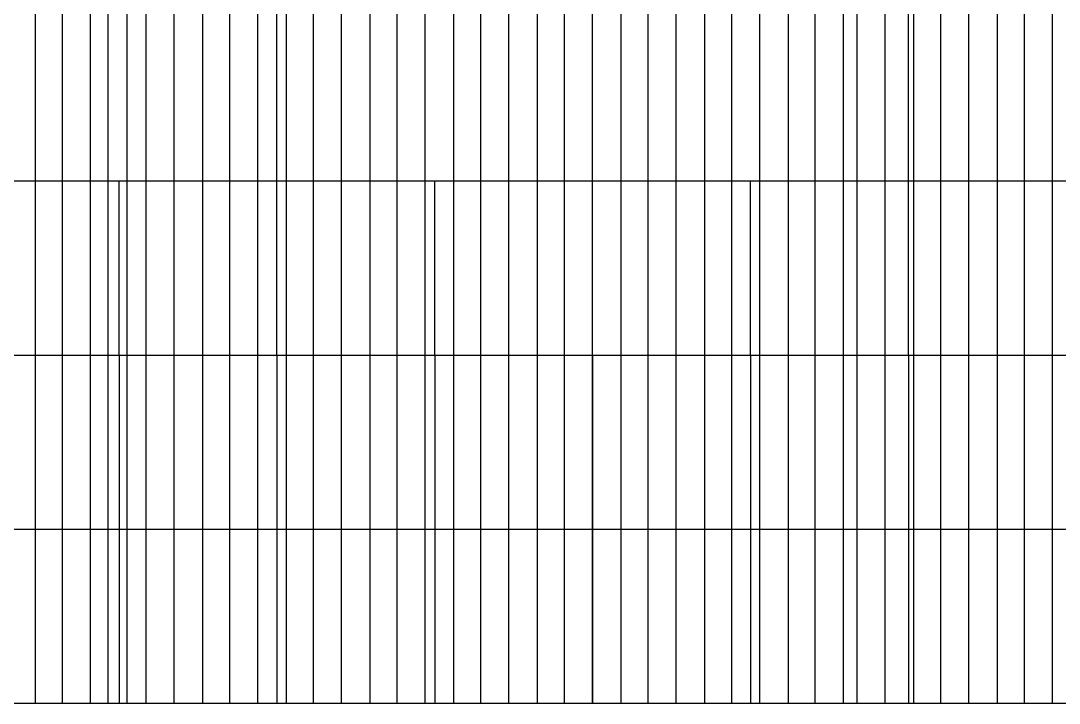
# Model space of a CAD drawing. Extents: x 0 to 304, y 106 to 158.
# Drawn here: x 189.11 to 227.59, y 106 to 131.28 of the extents above; entities that cross this region are included whole.
import ezdxf

# ---------------------------------------------------------------- set-up
doc = ezdxf.new("R2010")
doc.units = 0

msp = doc.modelspace()

# ---------------------------------------------------------------- linework, layer by layer
at = {"layer": 'main_merged'}
for p, q in [((193.65, 125.35, 4.8), (197.7, 125.35, 4.8)), ((193.65, 125.35, 9.6), (197.7, 125.35, 9.6)), ((193.65, 125.35, 14.4), (197.7, 125.35, 14.4)), ((205.35, 125.35, 4.8), (209.4, 125.35, 4.8)), ((205.35, 125.35, 9.6), (209.4, 125.35, 9.6)), ((205.35, 125.35, 14.4), (209.4, 125.35, 14.4)), ((217.05, 125.35, 4.8), (221.1, 125.35, 4.8)), ((217.05, 125.35, 9.6), (221.1, 125.35, 9.6)), ((217.05, 125.35, 14.4), (221.1, 125.35, 14.4)), ((193.65, 118.9, 4.8), (197.7, 118.9, 4.8)), ((193.65, 118.9, 9.6), (197.7, 118.9, 9.6)), ((193.65, 118.9, 14.4), (197.7, 118.9, 14.4)), ((205.35, 118.9, 4.8), (209.4, 118.9, 4.8)), ((205.35, 118.9, 9.6), (209.4, 118.9, 9.6)), ((205.35, 118.9, 14.4), (209.4, 118.9, 14.4)), ((217.05, 118.9, 4.8), (221.1, 118.9, 4.8)), ((217.05, 118.9, 9.6), (221.1, 118.9, 9.6)), ((217.05, 118.9, 14.4), (221.1, 118.9, 14.4)), ((193.65, 112.45, 4.8), (197.7, 112.45, 4.8)), ((193.65, 112.45, 9.6), (197.7, 112.45, 9.6)), ((193.65, 112.45, 14.4), (197.7, 112.45, 14.4)), ((205.35, 112.45, 4.8), (209.4, 112.45, 4.8)), ((205.35, 112.45, 9.6), (209.4, 112.45, 9.6)), ((205.35, 112.45, 14.4), (209.4, 112.45, 14.4)), ((217.05, 112.45, 4.8), (221.1, 112.45, 4.8)), ((217.05, 112.45, 9.6), (221.1, 112.45, 9.6)), ((217.05, 112.45, 14.4), (221.1, 112.45, 14.4)), ((193.65, 106, 4.8), (197.7, 106, 4.8)), ((193.65, 106, 9.6), (197.7, 106, 9.6)), ((193.65, 106, 14.4), (197.7, 106, 14.4)), ((205.35, 106, 4.8), (209.4, 106, 4.8)), ((205.35, 106, 9.6), (209.4, 106, 9.6)), ((205.35, 106, 14.4), (209.4, 106, 14.4)), ((217.05, 106, 4.8), (221.1, 106, 4.8)), ((217.05, 106, 9.6), (221.1, 106, 9.6)), ((217.05, 106, 14.4), (221.1, 106, 14.4))]:
    msp.add_line(p, q, dxfattribs=at)
at = {"layer": 'main_splited'}
for p, q in [((186.9, 125.35, 4.8), (192.75, 125.35, 4.8)), ((186.9, 125.35, 9.6), (192.75, 125.35, 9.6)), ((186.9, 125.35, 14.4), (192.75, 125.35, 14.4)), ((192.75, 125.35, 4.8), (193.65, 125.35, 4.8)), ((192.75, 125.35, 9.6), (193.65, 125.35, 9.6)), ((192.75, 125.35, 14.4), (193.65, 125.35, 14.4)), ((197.7, 125.35, 4.8), (198.6, 125.35, 4.8)), ((197.7, 125.35, 9.6), (198.6, 125.35, 9.6)), ((197.7, 125.35, 14.4), (198.6, 125.35, 14.4)), ((198.6, 125.35, 4.8), (204.45, 125.35, 4.8)), ((198.6, 125.35, 9.6), (204.45, 125.35, 9.6)), ((198.6, 125.35, 14.4), (204.45, 125.35, 14.4)), ((204.45, 125.35, 4.8), (205.35, 125.35, 4.8)), ((204.45, 125.35, 9.6), (205.35, 125.35, 9.6)), ((204.45, 125.35, 14.4), (205.35, 125.35, 14.4)), ((209.4, 125.35, 4.8), (210.3, 125.35, 4.8)), ((209.4, 125.35, 9.6), (210.3, 125.35, 9.6)), ((209.4, 125.35, 14.4), (210.3, 125.35, 14.4)), ((210.3, 125.35, 4.8), (216.15, 125.35, 4.8)), ((210.3, 125.35, 9.6), (216.15, 125.35, 9.6)), ((210.3, 125.35, 14.4), (216.15, 125.35, 14.4)), ((216.15, 125.35, 4.8), (217.05, 125.35, 4.8)), ((216.15, 125.35, 9.6), (217.05, 125.35, 9.6)), ((216.15, 125.35, 14.4), (217.05, 125.35, 14.4)), ((221.1, 125.35, 4.8), (222, 125.35, 4.8)), ((221.1, 125.35, 9.6), (222, 125.35, 9.6)), ((221.1, 125.35, 14.4), (222, 125.35, 14.4)), ((222, 125.35, 4.8), (227.85, 125.35, 4.8)), ((222, 125.35, 9.6), (227.85, 125.35, 9.6)), ((222, 125.35, 14.4), (227.85, 125.35, 14.4)), ((186.9, 118.9, 4.8), (192.75, 118.9, 4.8)), ((186.9, 118.9, 9.6), (192.75, 118.9, 9.6)), ((186.9, 118.9, 14.4), (192.75, 118.9, 14.4)), ((192.75, 118.9, 4.8), (193.65, 118.9, 4.8)), ((192.75, 118.9, 9.6), (193.65, 118.9, 9.6)), ((192.75, 118.9, 14.4), (193.65, 118.9, 14.4)), ((197.7, 118.9, 4.8), (198.6, 118.9, 4.8)), ((197.7, 118.9, 9.6), (198.6, 118.9, 9.6)), ((197.7, 118.9, 14.4), (198.6, 118.9, 14.4)), ((198.6, 118.9, 4.8), (204.45, 118.9, 4.8)), ((198.6, 118.9, 9.6), (204.45, 118.9, 9.6)), ((198.6, 118.9, 14.4), (204.45, 118.9, 14.4)), ((204.45, 118.9, 4.8), (205.35, 118.9, 4.8)), ((204.45, 118.9, 9.6), (205.35, 118.9, 9.6)), ((204.45, 118.9, 14.4), (205.35, 118.9, 14.4)), ((209.4, 118.9, 4.8), (210.3, 118.9, 4.8)), ((209.4, 118.9, 9.6), (210.3, 118.9, 9.6)), ((209.4, 118.9, 14.4), (210.3, 118.9, 14.4)), ((210.3, 118.9, 4.8), (216.15, 118.9, 4.8)), ((210.3, 118.9, 9.6), (216.15, 118.9, 9.6)), ((210.3, 118.9, 14.4), (216.15, 118.9, 14.4)), ((216.15, 118.9, 4.8), (217.05, 118.9, 4.8)), ((216.15, 118.9, 9.6), (217.05, 118.9, 9.6)), ((216.15, 118.9, 14.4), (217.05, 118.9, 14.4)), ((221.1, 118.9, 4.8), (222, 118.9, 4.8)), ((221.1, 118.9, 9.6), (222, 118.9, 9.6)), ((221.1, 118.9, 14.4), (222, 118.9, 14.4)), ((222, 118.9, 4.8), (227.85, 118.9, 4.8)), ((222, 118.9, 9.6), (227.85, 118.9, 9.6)), ((222, 118.9, 14.4), (227.85, 118.9, 14.4)), ((186.9, 112.45, 4.8), (192.75, 112.45, 4.8)), ((186.9, 112.45, 9.6), (192.75, 112.45, 9.6)), ((186.9, 112.45, 14.4), (192.75, 112.45, 14.4)), ((192.75, 112.45, 4.8), (193.65, 112.45, 4.8)), ((192.75, 112.45, 9.6), (193.65, 112.45, 9.6)), ((192.75, 112.45, 14.4), (193.65, 112.45, 14.4)), ((197.7, 112.45, 4.8), (198.6, 112.45, 4.8)), ((197.7, 112.45, 9.6), (198.6, 112.45, 9.6)), ((197.7, 112.45, 14.4), (198.6, 112.45, 14.4)), ((198.6, 112.45, 4.8), (204.45, 112.45, 4.8)), ((198.6, 112.45, 9.6), (204.45, 112.45, 9.6)), ((198.6, 112.45, 14.4), (204.45, 112.45, 14.4)), ((204.45, 112.45, 4.8), (205.35, 112.45, 4.8)), ((204.45, 112.45, 9.6), (205.35, 112.45, 9.6)), ((204.45, 112.45, 14.4), (205.35, 112.45, 14.4)), ((209.4, 112.45, 4.8), (210.3, 112.45, 4.8)), ((209.4, 112.45, 9.6), (210.3, 112.45, 9.6)), ((209.4, 112.45, 14.4), (210.3, 112.45, 14.4)), ((210.3, 112.45, 4.8), (216.15, 112.45, 4.8)), ((210.3, 112.45, 9.6), (216.15, 112.45, 9.6)), ((210.3, 112.45, 14.4), (216.15, 112.45, 14.4)), ((216.15, 112.45, 4.8), (217.05, 112.45, 4.8)), ((216.15, 112.45, 9.6), (217.05, 112.45, 9.6)), ((216.15, 112.45, 14.4), (217.05, 112.45, 14.4)), ((221.1, 112.45, 4.8), (222, 112.45, 4.8)), ((221.1, 112.45, 9.6), (222, 112.45, 9.6)), ((221.1, 112.45, 14.4), (222, 112.45, 14.4)), ((222, 112.45, 4.8), (227.85, 112.45, 4.8)), ((222, 112.45, 9.6), (227.85, 112.45, 9.6)), ((222, 112.45, 14.4), (227.85, 112.45, 14.4)), ((186.9, 106, 4.8), (192.75, 106, 4.8)), ((186.9, 106, 9.6), (192.75, 106, 9.6)), ((186.9, 106, 14.4), (192.75, 106, 14.4)), ((192.75, 106, 4.8), (193.65, 106, 4.8)), ((192.75, 106, 9.6), (193.65, 106, 9.6)), ((192.75, 106, 14.4), (193.65, 106, 14.4)), ((197.7, 106, 4.8), (198.6, 106, 4.8)), ((197.7, 106, 9.6), (198.6, 106, 9.6)), ((197.7, 106, 14.4), (198.6, 106, 14.4)), ((198.6, 106, 4.8), (204.45, 106, 4.8)), ((198.6, 106, 9.6), (204.45, 106, 9.6)), ((198.6, 106, 14.4), (204.45, 106, 14.4)), ((204.45, 106, 4.8), (205.35, 106, 4.8)), ((204.45, 106, 9.6), (205.35, 106, 9.6)), ((204.45, 106, 14.4), (205.35, 106, 14.4)), ((209.4, 106, 4.8), (210.3, 106, 4.8)), ((209.4, 106, 9.6), (210.3, 106, 9.6)), ((209.4, 106, 14.4), (210.3, 106, 14.4)), ((210.3, 106, 4.8), (216.15, 106, 4.8)), ((210.3, 106, 9.6), (216.15, 106, 9.6)), ((210.3, 106, 14.4), (216.15, 106, 14.4)), ((216.15, 106, 4.8), (217.05, 106, 4.8)), ((216.15, 106, 9.6), (217.05, 106, 9.6)), ((216.15, 106, 14.4), (217.05, 106, 14.4)), ((221.1, 106, 4.8), (222, 106, 4.8)), ((221.1, 106, 9.6), (222, 106, 9.6)), ((221.1, 106, 14.4), (222, 106, 14.4)), ((222, 106, 4.8), (227.85, 106, 4.8)), ((222, 106, 9.6), (227.85, 106, 9.6)), ((222, 106, 14.4), (227.85, 106, 14.4))]:
    msp.add_line(p, q, dxfattribs=at)
at = {"layer": 'RRO 200x300x6'}
for p, q in [((192.75, 125.35), (192.75, 125.35, 4.8)), ((192.75, 125.35, 4.8), (192.75, 125.35, 9.6)), ((192.75, 125.35, 9.6), (192.75, 125.35, 14.4)), ((198.6, 125.35), (198.6, 125.35, 4.8)), ((198.6, 125.35, 4.8), (198.6, 125.35, 9.6)), ((198.6, 125.35, 9.6), (198.6, 125.35, 14.4)), ((204.45, 125.35), (204.45, 125.35, 4.8)), ((204.45, 125.35, 4.8), (204.45, 125.35, 9.6)), ((204.45, 125.35, 9.6), (204.45, 125.35, 14.4)), ((210.3, 125.35), (210.3, 125.35, 4.8)), ((210.3, 125.35, 4.8), (210.3, 125.35, 9.6)), ((210.3, 125.35, 9.6), (210.3, 125.35, 14.4)), ((216.15, 125.35), (216.15, 125.35, 4.8)), ((216.15, 125.35, 4.8), (216.15, 125.35, 9.6)), ((216.15, 125.35, 9.6), (216.15, 125.35, 14.4)), ((222, 125.35), (222, 125.35, 4.8)), ((222, 125.35, 4.8), (222, 125.35, 9.6)), ((222, 125.35, 9.6), (222, 125.35, 14.4)), ((192.75, 118.9), (192.75, 118.9, 4.8)), ((192.75, 118.9, 4.8), (192.75, 118.9, 9.6)), ((192.75, 118.9, 9.6), (192.75, 118.9, 14.4)), ((198.6, 118.9), (198.6, 118.9, 4.8)), ((198.6, 118.9, 4.8), (198.6, 118.9, 9.6)), ((198.6, 118.9, 9.6), (198.6, 118.9, 14.4)), ((204.45, 118.9), (204.45, 118.9, 4.8)), ((204.45, 118.9, 4.8), (204.45, 118.9, 9.6)), ((204.45, 118.9, 9.6), (204.45, 118.9, 14.4)), ((210.3, 118.9), (210.3, 118.9, 4.8)), ((210.3, 118.9, 4.8), (210.3, 118.9, 9.6)), ((210.3, 118.9, 9.6), (210.3, 118.9, 14.4)), ((216.15, 118.9), (216.15, 118.9, 4.8)), ((216.15, 118.9, 4.8), (216.15, 118.9, 9.6)), ((216.15, 118.9, 9.6), (216.15, 118.9, 14.4)), ((222, 118.9), (222, 118.9, 4.8)), ((222, 118.9, 4.8), (222, 118.9, 9.6)), ((222, 118.9, 9.6), (222, 118.9, 14.4)), ((192.75, 112.45), (192.75, 112.45, 4.8)), ((192.75, 112.45, 4.8), (192.75, 112.45, 9.6)), ((192.75, 112.45, 9.6), (192.75, 112.45, 14.4)), ((198.6, 112.45), (198.6, 112.45, 4.8)), ((198.6, 112.45, 4.8), (198.6, 112.45, 9.6)), ((198.6, 112.45, 9.6), (198.6, 112.45, 14.4)), ((204.45, 112.45), (204.45, 112.45, 4.8)), ((204.45, 112.45, 4.8), (204.45, 112.45, 9.6)), ((204.45, 112.45, 9.6), (204.45, 112.45, 14.4)), ((210.3, 112.45), (210.3, 112.45, 4.8)), ((210.3, 112.45, 4.8), (210.3, 112.45, 9.6)), ((210.3, 112.45, 9.6), (210.3, 112.45, 14.4)), ((216.15, 112.45), (216.15, 112.45, 4.8)), ((216.15, 112.45, 4.8), (216.15, 112.45, 9.6)), ((216.15, 112.45, 9.6), (216.15, 112.45, 14.4)), ((222, 112.45), (222, 112.45, 4.8)), ((222, 112.45, 4.8), (222, 112.45, 9.6)), ((222, 112.45, 9.6), (222, 112.45, 14.4)), ((192.75, 106), (192.75, 106, 4.8)), ((192.75, 106, 4.8), (192.75, 106, 9.6)), ((192.75, 106, 9.6), (192.75, 106, 14.4)), ((198.6, 106), (198.6, 106, 4.8)), ((198.6, 106, 4.8), (198.6, 106, 9.6)), ((198.6, 106, 9.6), (198.6, 106, 14.4)), ((204.45, 106), (204.45, 106, 4.8)), ((204.45, 106, 4.8), (204.45, 106, 9.6)), ((204.45, 106, 9.6), (204.45, 106, 14.4)), ((210.3, 106), (210.3, 106, 4.8)), ((210.3, 106, 4.8), (210.3, 106, 9.6)), ((210.3, 106, 9.6), (210.3, 106, 14.4)), ((216.15, 106), (216.15, 106, 4.8)), ((216.15, 106, 4.8), (216.15, 106, 9.6)), ((216.15, 106, 9.6), (216.15, 106, 14.4)), ((222, 106), (222, 106, 4.8)), ((222, 106, 4.8), (222, 106, 9.6)), ((222, 106, 9.6), (222, 106, 14.4))]:
    msp.add_line(p, q, dxfattribs=at)
at = {"layer": 'secondary'}
for p, q in [((189.64, 131.8, 4.8), (189.64, 125.35, 4.8)), ((189.64, 131.8, 9.6), (189.64, 125.35, 9.6)), ((189.64, 131.8, 14.4), (189.64, 125.35, 14.4)), ((190.64, 131.8, 4.8), (190.64, 125.35, 4.8)), ((190.64, 131.8, 9.6), (190.64, 125.35, 9.6)), ((190.64, 131.8, 14.4), (190.64, 125.35, 14.4)), ((191.68, 131.8, 4.8), (191.68, 125.35, 4.8)), ((191.68, 131.8, 9.6), (191.68, 125.35, 9.6)), ((191.68, 131.8, 14.4), (191.68, 125.35, 14.4)), ((192.34, 131.8, 4.8), (192.34, 125.35, 4.8)), ((192.34, 131.8, 9.6), (192.34, 125.35, 9.6)), ((192.34, 131.8, 14.4), (192.34, 125.35, 14.4)), ((193.04, 131.8, 4.8), (193.04, 125.35, 4.8)), ((193.04, 131.8, 9.6), (193.04, 125.35, 9.6)), ((193.04, 131.8, 14.4), (193.04, 125.35, 14.4)), ((193.74, 131.8, 4.8), (193.74, 125.35, 4.8)), ((193.74, 131.8, 9.6), (193.74, 125.35, 9.6)), ((193.74, 131.8, 14.4), (193.74, 125.35, 14.4)), ((194.78, 131.8, 4.8), (194.78, 125.35, 4.8)), ((194.78, 131.8, 9.6), (194.78, 125.35, 9.6)), ((194.78, 131.8, 14.4), (194.78, 125.35, 14.4)), ((195.84, 131.8, 4.8), (195.84, 125.35, 4.8)), ((195.84, 131.8, 9.6), (195.84, 125.35, 9.6)), ((195.84, 131.8, 14.4), (195.84, 125.35, 14.4)), ((196.84, 131.8, 4.8), (196.84, 125.35, 4.8)), ((196.84, 131.8, 9.6), (196.84, 125.35, 9.6)), ((196.84, 131.8, 14.4), (196.84, 125.35, 14.4)), ((197.88, 131.8, 4.8), (197.88, 125.35, 4.8)), ((197.88, 131.8, 9.6), (197.88, 125.35, 9.6)), ((197.88, 131.8, 14.4), (197.88, 125.35, 14.4)), ((198.94, 131.8, 4.8), (198.94, 125.35, 4.8)), ((198.94, 131.8, 9.6), (198.94, 125.35, 9.6)), ((198.94, 131.8, 14.4), (198.94, 125.35, 14.4)), ((199.94, 131.8, 4.8), (199.94, 125.35, 4.8)), ((199.94, 131.8, 9.6), (199.94, 125.35, 9.6)), ((199.94, 131.8, 14.4), (199.94, 125.35, 14.4)), ((200.98, 131.8, 4.8), (200.98, 125.35, 4.8)), ((200.98, 131.8, 9.6), (200.98, 125.35, 9.6)), ((200.98, 131.8, 14.4), (200.98, 125.35, 14.4)), ((202.04, 131.8, 4.8), (202.04, 125.35, 4.8)), ((202.04, 131.8, 9.6), (202.04, 125.35, 9.6)), ((202.04, 131.8, 14.4), (202.04, 125.35, 14.4)), ((203.04, 131.8, 4.8), (203.04, 125.35, 4.8)), ((203.04, 131.8, 9.6), (203.04, 125.35, 9.6)), ((203.04, 131.8, 14.4), (203.04, 125.35, 14.4)), ((204.08, 131.8, 4.8), (204.08, 125.35, 4.8)), ((204.08, 131.8, 9.6), (204.08, 125.35, 9.6)), ((204.08, 131.8, 14.4), (204.08, 125.35, 14.4)), ((205.14, 131.8, 4.8), (205.14, 125.35, 4.8)), ((205.14, 131.8, 9.6), (205.14, 125.35, 9.6)), ((205.14, 131.8, 14.4), (205.14, 125.35, 14.4)), ((206.14, 131.8, 4.8), (206.14, 125.35, 4.8)), ((206.14, 131.8, 9.6), (206.14, 125.35, 9.6)), ((206.14, 131.8, 14.4), (206.14, 125.35, 14.4)), ((207.18, 131.8, 4.8), (207.18, 125.35, 4.8)), ((207.18, 131.8, 9.6), (207.18, 125.35, 9.6)), ((207.18, 131.8, 14.4), (207.18, 125.35, 14.4)), ((208.24, 131.8, 4.8), (208.24, 125.35, 4.8)), ((208.24, 131.8, 9.6), (208.24, 125.35, 9.6)), ((208.24, 131.8, 14.4), (208.24, 125.35, 14.4)), ((209.24, 131.8, 4.8), (209.24, 125.35, 4.8)), ((209.24, 131.8, 9.6), (209.24, 125.35, 9.6)), ((209.24, 131.8, 14.4), (209.24, 125.35, 14.4)), ((210.28, 131.8, 4.8), (210.28, 125.35, 4.8)), ((210.28, 131.8, 9.6), (210.28, 125.35, 9.6)), ((210.28, 131.8, 14.4), (210.28, 125.35, 14.4)), ((211.34, 131.8, 4.8), (211.34, 125.35, 4.8)), ((211.34, 131.8, 9.6), (211.34, 125.35, 9.6)), ((211.34, 131.8, 14.4), (211.34, 125.35, 14.4)), ((212.34, 131.8, 4.8), (212.34, 125.35, 4.8)), ((212.34, 131.8, 9.6), (212.34, 125.35, 9.6)), ((212.34, 131.8, 14.4), (212.34, 125.35, 14.4)), ((213.38, 131.8, 4.8), (213.38, 125.35, 4.8)), ((213.38, 131.8, 9.6), (213.38, 125.35, 9.6)), ((213.38, 131.8, 14.4), (213.38, 125.35, 14.4)), ((214.44, 131.8, 4.8), (214.44, 125.35, 4.8)), ((214.44, 131.8, 9.6), (214.44, 125.35, 9.6)), ((214.44, 131.8, 14.4), (214.44, 125.35, 14.4)), ((215.44, 131.8, 4.8), (215.44, 125.35, 4.8)), ((215.44, 131.8, 9.6), (215.44, 125.35, 9.6)), ((215.44, 131.8, 14.4), (215.44, 125.35, 14.4)), ((216.48, 131.8, 4.8), (216.48, 125.35, 4.8)), ((216.48, 131.8, 9.6), (216.48, 125.35, 9.6)), ((216.48, 131.8, 14.4), (216.48, 125.35, 14.4)), ((217.54, 131.8, 4.8), (217.54, 125.35, 4.8)), ((217.54, 131.8, 9.6), (217.54, 125.35, 9.6)), ((217.54, 131.8, 14.4), (217.54, 125.35, 14.4)), ((218.54, 131.8, 4.8), (218.54, 125.35, 4.8)), ((218.54, 131.8, 9.6), (218.54, 125.35, 9.6)), ((218.54, 131.8, 14.4), (218.54, 125.35, 14.4)), ((219.58, 131.8, 4.8), (219.58, 125.35, 4.8)), ((219.58, 131.8, 9.6), (219.58, 125.35, 9.6)), ((219.58, 131.8, 14.4), (219.58, 125.35, 14.4)), ((220.09, 131.8, 4.8), (220.09, 125.35, 4.8)), ((220.09, 131.8, 9.6), (220.09, 125.35, 9.6)), ((220.09, 131.8, 14.4), (220.09, 125.35, 14.4)), ((221.13, 131.8, 4.8), (221.13, 125.35, 4.8)), ((221.13, 131.8, 9.6), (221.13, 125.35, 9.6)), ((221.13, 131.8, 14.4), (221.13, 125.35, 14.4)), ((222.19, 131.8, 4.8), (222.19, 125.35, 4.8)), ((222.19, 131.8, 9.6), (222.19, 125.35, 9.6)), ((222.19, 131.8, 14.4), (222.19, 125.35, 14.4)), ((223.19, 131.8, 4.8), (223.19, 125.35, 4.8)), ((223.19, 131.8, 9.6), (223.19, 125.35, 9.6)), ((223.19, 131.8, 14.4), (223.19, 125.35, 14.4)), ((224.23, 131.8, 4.8), (224.23, 125.35, 4.8)), ((224.23, 131.8, 9.6), (224.23, 125.35, 9.6)), ((224.23, 131.8, 14.4), (224.23, 125.35, 14.4)), ((225.29, 131.8, 4.8), (225.29, 125.35, 4.8)), ((225.29, 131.8, 9.6), (225.29, 125.35, 9.6)), ((225.29, 131.8, 14.4), (225.29, 125.35, 14.4)), ((226.29, 131.8, 4.8), (226.29, 125.35, 4.8)), ((226.29, 131.8, 9.6), (226.29, 125.35, 9.6)), ((226.29, 131.8, 14.4), (226.29, 125.35, 14.4)), ((227.33, 131.8, 4.8), (227.33, 125.35, 4.8)), ((227.33, 131.8, 9.6), (227.33, 125.35, 9.6)), ((227.33, 131.8, 14.4), (227.33, 125.35, 14.4)), ((189.64, 125.35, 4.8), (189.64, 118.9, 4.8)), ((189.64, 125.35, 9.6), (189.64, 118.9, 9.6)), ((189.64, 125.35, 14.4), (189.64, 118.9, 14.4)), ((190.64, 125.35, 4.8), (190.64, 118.9, 4.8)), ((190.64, 125.35, 9.6), (190.64, 118.9, 9.6)), ((190.64, 125.35, 14.4), (190.64, 118.9, 14.4)), ((191.68, 125.35, 4.8), (191.68, 118.9, 4.8)), ((191.68, 125.35, 9.6), (191.68, 118.9, 9.6)), ((191.68, 125.35, 14.4), (191.68, 118.9, 14.4)), ((192.34, 125.35, 4.8), (192.34, 118.9, 4.8)), ((192.34, 125.35, 9.6), (192.34, 118.9, 9.6)), ((192.34, 125.35, 14.4), (192.34, 118.9, 14.4)), ((193.04, 125.35, 4.8), (193.04, 118.9, 4.8)), ((193.04, 125.35, 9.6), (193.04, 118.9, 9.6)), ((193.04, 125.35, 14.4), (193.04, 118.9, 14.4)), ((193.74, 125.35, 4.8), (193.74, 118.9, 4.8)), ((193.74, 125.35, 9.6), (193.74, 118.9, 9.6)), ((193.74, 125.35, 14.4), (193.74, 118.9, 14.4)), ((194.78, 125.35, 4.8), (194.78, 118.9, 4.8)), ((194.78, 125.35, 9.6), (194.78, 118.9, 9.6)), ((194.78, 125.35, 14.4), (194.78, 118.9, 14.4)), ((195.84, 125.35, 4.8), (195.84, 118.9, 4.8)), ((195.84, 125.35, 9.6), (195.84, 118.9, 9.6)), ((195.84, 125.35, 14.4), (195.84, 118.9, 14.4)), ((196.84, 125.35, 4.8), (196.84, 118.9, 4.8)), ((196.84, 125.35, 9.6), (196.84, 118.9, 9.6)), ((196.84, 125.35, 14.4), (196.84, 118.9, 14.4)), ((197.88, 125.35, 4.8), (197.88, 118.9, 4.8)), ((197.88, 125.35, 9.6), (197.88, 118.9, 9.6)), ((197.88, 125.35, 14.4), (197.88, 118.9, 14.4)), ((198.94, 125.35, 4.8), (198.94, 118.9, 4.8)), ((198.94, 125.35, 9.6), (198.94, 118.9, 9.6)), ((198.94, 125.35, 14.4), (198.94, 118.9, 14.4)), ((199.94, 125.35, 4.8), (199.94, 118.9, 4.8)), ((199.94, 125.35, 9.6), (199.94, 118.9, 9.6)), ((199.94, 125.35, 14.4), (199.94, 118.9, 14.4)), ((200.98, 125.35, 4.8), (200.98, 118.9, 4.8)), ((200.98, 125.35, 9.6), (200.98, 118.9, 9.6)), ((200.98, 125.35, 14.4), (200.98, 118.9, 14.4)), ((202.04, 125.35, 4.8), (202.04, 118.9, 4.8)), ((202.04, 125.35, 9.6), (202.04, 118.9, 9.6)), ((202.04, 125.35, 14.4), (202.04, 118.9, 14.4)), ((203.04, 125.35, 4.8), (203.04, 118.9, 4.8)), ((203.04, 125.35, 9.6), (203.04, 118.9, 9.6)), ((203.04, 125.35, 14.4), (203.04, 118.9, 14.4)), ((204.08, 125.35, 4.8), (204.08, 118.9, 4.8)), ((204.08, 125.35, 9.6), (204.08, 118.9, 9.6)), ((204.08, 125.35, 14.4), (204.08, 118.9, 14.4)), ((205.14, 125.35, 4.8), (205.14, 118.9, 4.8)), ((205.14, 125.35, 9.6), (205.14, 118.9, 9.6)), ((205.14, 125.35, 14.4), (205.14, 118.9, 14.4)), ((206.14, 125.35, 4.8), (206.14, 118.9, 4.8)), ((206.14, 125.35, 9.6), (206.14, 118.9, 9.6)), ((206.14, 125.35, 14.4), (206.14, 118.9, 14.4)), ((207.18, 125.35, 4.8), (207.18, 118.9, 4.8)), ((207.18, 125.35, 9.6), (207.18, 118.9, 9.6)), ((207.18, 125.35, 14.4), (207.18, 118.9, 14.4)), ((208.24, 125.35, 4.8), (208.24, 118.9, 4.8)), ((208.24, 125.35, 9.6), (208.24, 118.9, 9.6)), ((208.24, 125.35, 14.4), (208.24, 118.9, 14.4)), ((209.24, 125.35, 4.8), (209.24, 118.9, 4.8)), ((209.24, 125.35, 9.6), (209.24, 118.9, 9.6)), ((209.24, 125.35, 14.4), (209.24, 118.9, 14.4)), ((210.28, 125.35, 4.8), (210.28, 118.9, 4.8)), ((210.28, 125.35, 9.6), (210.28, 118.9, 9.6)), ((210.28, 125.35, 14.4), (210.28, 118.9, 14.4)), ((211.34, 125.35, 4.8), (211.34, 118.9, 4.8)), ((211.34, 125.35, 9.6), (211.34, 118.9, 9.6)), ((211.34, 125.35, 14.4), (211.34, 118.9, 14.4)), ((212.34, 125.35, 4.8), (212.34, 118.9, 4.8)), ((212.34, 125.35, 9.6), (212.34, 118.9, 9.6)), ((212.34, 125.35, 14.4), (212.34, 118.9, 14.4)), ((213.38, 125.35, 4.8), (213.38, 118.9, 4.8)), ((213.38, 125.35, 9.6), (213.38, 118.9, 9.6)), ((213.38, 125.35, 14.4), (213.38, 118.9, 14.4)), ((214.44, 125.35, 4.8), (214.44, 118.9, 4.8)), ((214.44, 125.35, 9.6), (214.44, 118.9, 9.6)), ((214.44, 125.35, 14.4), (214.44, 118.9, 14.4)), ((215.44, 125.35, 4.8), (215.44, 118.9, 4.8)), ((215.44, 125.35, 9.6), (215.44, 118.9, 9.6)), ((215.44, 125.35, 14.4), (215.44, 118.9, 14.4)), ((216.48, 125.35, 4.8), (216.48, 118.9, 4.8)), ((216.48, 125.35, 9.6), (216.48, 118.9, 9.6)), ((216.48, 125.35, 14.4), (216.48, 118.9, 14.4)), ((217.54, 125.35, 4.8), (217.54, 118.9, 4.8)), ((217.54, 125.35, 9.6), (217.54, 118.9, 9.6)), ((217.54, 125.35, 14.4), (217.54, 118.9, 14.4)), ((218.54, 125.35, 4.8), (218.54, 118.9, 4.8)), ((218.54, 125.35, 9.6), (218.54, 118.9, 9.6)), ((218.54, 125.35, 14.4), (218.54, 118.9, 14.4)), ((219.58, 125.35, 4.8), (219.58, 118.9, 4.8)), ((219.58, 125.35, 9.6), (219.58, 118.9, 9.6)), ((219.58, 125.35, 14.4), (219.58, 118.9, 14.4)), ((220.09, 125.35, 4.8), (220.09, 118.9, 4.8)), ((220.09, 125.35, 9.6), (220.09, 118.9, 9.6)), ((220.09, 125.35, 14.4), (220.09, 118.9, 14.4)), ((221.13, 125.35, 4.8), (221.13, 118.9, 4.8)), ((221.13, 125.35, 9.6), (221.13, 118.9, 9.6)), ((221.13, 125.35, 14.4), (221.13, 118.9, 14.4)), ((222.19, 125.35, 4.8), (222.19, 118.9, 4.8)), ((222.19, 125.35, 9.6), (222.19, 118.9, 9.6)), ((222.19, 125.35, 14.4), (222.19, 118.9, 14.4)), ((223.19, 125.35, 4.8), (223.19, 118.9, 4.8)), ((223.19, 125.35, 9.6), (223.19, 118.9, 9.6)), ((223.19, 125.35, 14.4), (223.19, 118.9, 14.4)), ((224.23, 125.35, 4.8), (224.23, 118.9, 4.8)), ((224.23, 125.35, 9.6), (224.23, 118.9, 9.6)), ((224.23, 125.35, 14.4), (224.23, 118.9, 14.4)), ((225.29, 125.35, 4.8), (225.29, 118.9, 4.8)), ((225.29, 125.35, 9.6), (225.29, 118.9, 9.6)), ((225.29, 125.35, 14.4), (225.29, 118.9, 14.4)), ((226.29, 125.35, 4.8), (226.29, 118.9, 4.8)), ((226.29, 125.35, 9.6), (226.29, 118.9, 9.6)), ((226.29, 125.35, 14.4), (226.29, 118.9, 14.4)), ((227.33, 125.35, 4.8), (227.33, 118.9, 4.8)), ((227.33, 125.35, 9.6), (227.33, 118.9, 9.6)), ((227.33, 125.35, 14.4), (227.33, 118.9, 14.4)), ((189.64, 118.9, 4.8), (189.64, 112.45, 4.8)), ((189.64, 118.9, 9.6), (189.64, 112.45, 9.6)), ((189.64, 118.9, 14.4), (189.64, 112.45, 14.4)), ((190.64, 118.9, 4.8), (190.64, 112.45, 4.8)), ((190.64, 118.9, 9.6), (190.64, 112.45, 9.6)), ((190.64, 118.9, 14.4), (190.64, 112.45, 14.4)), ((191.68, 118.9, 4.8), (191.68, 112.45, 4.8)), ((191.68, 118.9, 9.6), (191.68, 112.45, 9.6)), ((191.68, 118.9, 14.4), (191.68, 112.45, 14.4)), ((192.34, 118.9, 4.8), (192.34, 112.45, 4.8)), ((192.34, 118.9, 9.6), (192.34, 112.45, 9.6)), ((192.34, 118.9, 14.4), (192.34, 112.45, 14.4)), ((193.04, 118.9, 4.8), (193.04, 112.45, 4.8)), ((193.04, 118.9, 9.6), (193.04, 112.45, 9.6)), ((193.04, 118.9, 14.4), (193.04, 112.45, 14.4)), ((193.74, 118.9, 4.8), (193.74, 112.45, 4.8)), ((193.74, 118.9, 9.6), (193.74, 112.45, 9.6)), ((193.74, 118.9, 14.4), (193.74, 112.45, 14.4)), ((194.78, 118.9, 4.8), (194.78, 112.45, 4.8)), ((194.78, 118.9, 9.6), (194.78, 112.45, 9.6)), ((194.78, 118.9, 14.4), (194.78, 112.45, 14.4)), ((195.84, 118.9, 4.8), (195.84, 112.45, 4.8)), ((195.84, 118.9, 9.6), (195.84, 112.45, 9.6)), ((195.84, 118.9, 14.4), (195.84, 112.45, 14.4)), ((196.84, 118.9, 4.8), (196.84, 112.45, 4.8)), ((196.84, 118.9, 9.6), (196.84, 112.45, 9.6)), ((196.84, 118.9, 14.4), (196.84, 112.45, 14.4)), ((197.88, 118.9, 4.8), (197.88, 112.45, 4.8)), ((197.88, 118.9, 9.6), (197.88, 112.45, 9.6)), ((197.88, 118.9, 14.4), (197.88, 112.45, 14.4)), ((198.94, 118.9, 4.8), (198.94, 112.45, 4.8)), ((198.94, 118.9, 9.6), (198.94, 112.45, 9.6)), ((198.94, 118.9, 14.4), (198.94, 112.45, 14.4)), ((199.94, 118.9, 4.8), (199.94, 112.45, 4.8)), ((199.94, 118.9, 9.6), (199.94, 112.45, 9.6)), ((199.94, 118.9, 14.4), (199.94, 112.45, 14.4)), ((200.98, 118.9, 4.8), (200.98, 112.45, 4.8)), ((200.98, 118.9, 9.6), (200.98, 112.45, 9.6)), ((200.98, 118.9, 14.4), (200.98, 112.45, 14.4)), ((202.04, 118.9, 4.8), (202.04, 112.45, 4.8)), ((202.04, 118.9, 9.6), (202.04, 112.45, 9.6)), ((202.04, 118.9, 14.4), (202.04, 112.45, 14.4)), ((203.04, 118.9, 4.8), (203.04, 112.45, 4.8)), ((203.04, 118.9, 9.6), (203.04, 112.45, 9.6)), ((203.04, 118.9, 14.4), (203.04, 112.45, 14.4)), ((204.08, 118.9, 4.8), (204.08, 112.45, 4.8)), ((204.08, 118.9, 9.6), (204.08, 112.45, 9.6)), ((204.08, 118.9, 14.4), (204.08, 112.45, 14.4)), ((205.14, 118.9, 4.8), (205.14, 112.45, 4.8)), ((205.14, 118.9, 9.6), (205.14, 112.45, 9.6)), ((205.14, 118.9, 14.4), (205.14, 112.45, 14.4)), ((206.14, 118.9, 4.8), (206.14, 112.45, 4.8)), ((206.14, 118.9, 9.6), (206.14, 112.45, 9.6)), ((206.14, 118.9, 14.4), (206.14, 112.45, 14.4)), ((207.18, 118.9, 4.8), (207.18, 112.45, 4.8)), ((207.18, 118.9, 9.6), (207.18, 112.45, 9.6)), ((207.18, 118.9, 14.4), (207.18, 112.45, 14.4)), ((208.24, 118.9, 4.8), (208.24, 112.45, 4.8)), ((208.24, 118.9, 9.6), (208.24, 112.45, 9.6)), ((208.24, 118.9, 14.4), (208.24, 112.45, 14.4)), ((209.24, 118.9, 4.8), (209.24, 112.45, 4.8)), ((209.24, 118.9, 9.6), (209.24, 112.45, 9.6)), ((209.24, 118.9, 14.4), (209.24, 112.45, 14.4)), ((210.28, 118.9, 4.8), (210.28, 112.45, 4.8)), ((210.28, 118.9, 9.6), (210.28, 112.45, 9.6)), ((210.28, 118.9, 14.4), (210.28, 112.45, 14.4)), ((211.34, 118.9, 4.8), (211.34, 112.45, 4.8)), ((211.34, 118.9, 9.6), (211.34, 112.45, 9.6)), ((211.34, 118.9, 14.4), (211.34, 112.45, 14.4)), ((212.34, 118.9, 4.8), (212.34, 112.45, 4.8)), ((212.34, 118.9, 9.6), (212.34, 112.45, 9.6)), ((212.34, 118.9, 14.4), (212.34, 112.45, 14.4)), ((213.38, 118.9, 4.8), (213.38, 112.45, 4.8)), ((213.38, 118.9, 9.6), (213.38, 112.45, 9.6)), ((213.38, 118.9, 14.4), (213.38, 112.45, 14.4)), ((214.44, 118.9, 4.8), (214.44, 112.45, 4.8)), ((214.44, 118.9, 9.6), (214.44, 112.45, 9.6)), ((214.44, 118.9, 14.4), (214.44, 112.45, 14.4)), ((215.44, 118.9, 4.8), (215.44, 112.45, 4.8)), ((215.44, 118.9, 9.6), (215.44, 112.45, 9.6)), ((215.44, 118.9, 14.4), (215.44, 112.45, 14.4)), ((216.48, 118.9, 4.8), (216.48, 112.45, 4.8)), ((216.48, 118.9, 9.6), (216.48, 112.45, 9.6)), ((216.48, 118.9, 14.4), (216.48, 112.45, 14.4)), ((217.54, 118.9, 4.8), (217.54, 112.45, 4.8)), ((217.54, 118.9, 9.6), (217.54, 112.45, 9.6)), ((217.54, 118.9, 14.4), (217.54, 112.45, 14.4)), ((218.54, 118.9, 4.8), (218.54, 112.45, 4.8)), ((218.54, 118.9, 9.6), (218.54, 112.45, 9.6)), ((218.54, 118.9, 14.4), (218.54, 112.45, 14.4)), ((219.58, 118.9, 4.8), (219.58, 112.45, 4.8)), ((219.58, 118.9, 9.6), (219.58, 112.45, 9.6)), ((219.58, 118.9, 14.4), (219.58, 112.45, 14.4)), ((220.09, 118.9, 4.8), (220.09, 112.45, 4.8)), ((220.09, 118.9, 9.6), (220.09, 112.45, 9.6)), ((220.09, 118.9, 14.4), (220.09, 112.45, 14.4)), ((221.13, 118.9, 4.8), (221.13, 112.45, 4.8)), ((221.13, 118.9, 9.6), (221.13, 112.45, 9.6)), ((221.13, 118.9, 14.4), (221.13, 112.45, 14.4)), ((222.19, 118.9, 4.8), (222.19, 112.45, 4.8)), ((222.19, 118.9, 9.6), (222.19, 112.45, 9.6)), ((222.19, 118.9, 14.4), (222.19, 112.45, 14.4)), ((223.19, 118.9, 4.8), (223.19, 112.45, 4.8)), ((223.19, 118.9, 9.6), (223.19, 112.45, 9.6)), ((223.19, 118.9, 14.4), (223.19, 112.45, 14.4)), ((224.23, 118.9, 4.8), (224.23, 112.45, 4.8)), ((224.23, 118.9, 9.6), (224.23, 112.45, 9.6)), ((224.23, 118.9, 14.4), (224.23, 112.45, 14.4)), ((225.29, 118.9, 4.8), (225.29, 112.45, 4.8)), ((225.29, 118.9, 9.6), (225.29, 112.45, 9.6)), ((225.29, 118.9, 14.4), (225.29, 112.45, 14.4)), ((226.29, 118.9, 4.8), (226.29, 112.45, 4.8)), ((226.29, 118.9, 9.6), (226.29, 112.45, 9.6)), ((226.29, 118.9, 14.4), (226.29, 112.45, 14.4)), ((227.33, 118.9, 4.8), (227.33, 112.45, 4.8)), ((227.33, 118.9, 9.6), (227.33, 112.45, 9.6)), ((227.33, 118.9, 14.4), (227.33, 112.45, 14.4)), ((189.64, 112.45, 4.8), (189.64, 106, 4.8)), ((189.64, 112.45, 9.6), (189.64, 106, 9.6)), ((189.64, 112.45, 14.4), (189.64, 106, 14.4)), ((190.64, 112.45, 4.8), (190.64, 106, 4.8)), ((190.64, 112.45, 9.6), (190.64, 106, 9.6)), ((190.64, 112.45, 14.4), (190.64, 106, 14.4)), ((191.68, 112.45, 4.8), (191.68, 106, 4.8)), ((191.68, 112.45, 9.6), (191.68, 106, 9.6)), ((191.68, 112.45, 14.4), (191.68, 106, 14.4)), ((192.34, 112.45, 4.8), (192.34, 106, 4.8)), ((192.34, 112.45, 9.6), (192.34, 106, 9.6)), ((192.34, 112.45, 14.4), (192.34, 106, 14.4)), ((193.04, 112.45, 4.8), (193.04, 106, 4.8)), ((193.04, 112.45, 9.6), (193.04, 106, 9.6)), ((193.04, 112.45, 14.4), (193.04, 106, 14.4)), ((193.74, 112.45, 4.8), (193.74, 106, 4.8)), ((193.74, 112.45, 9.6), (193.74, 106, 9.6)), ((193.74, 112.45, 14.4), (193.74, 106, 14.4)), ((194.78, 112.45, 4.8), (194.78, 106, 4.8)), ((194.78, 112.45, 9.6), (194.78, 106, 9.6)), ((194.78, 112.45, 14.4), (194.78, 106, 14.4)), ((195.84, 112.45, 4.8), (195.84, 106, 4.8)), ((195.84, 112.45, 9.6), (195.84, 106, 9.6)), ((195.84, 112.45, 14.4), (195.84, 106, 14.4)), ((196.84, 112.45, 4.8), (196.84, 106, 4.8)), ((196.84, 112.45, 9.6), (196.84, 106, 9.6)), ((196.84, 112.45, 14.4), (196.84, 106, 14.4)), ((197.88, 112.45, 4.8), (197.88, 106, 4.8)), ((197.88, 112.45, 9.6), (197.88, 106, 9.6)), ((197.88, 112.45, 14.4), (197.88, 106, 14.4)), ((198.94, 112.45, 4.8), (198.94, 106, 4.8)), ((198.94, 112.45, 9.6), (198.94, 106, 9.6)), ((198.94, 112.45, 14.4), (198.94, 106, 14.4)), ((199.94, 112.45, 4.8), (199.94, 106, 4.8)), ((199.94, 112.45, 9.6), (199.94, 106, 9.6)), ((199.94, 112.45, 14.4), (199.94, 106, 14.4)), ((200.98, 112.45, 4.8), (200.98, 106, 4.8)), ((200.98, 112.45, 9.6), (200.98, 106, 9.6)), ((200.98, 112.45, 14.4), (200.98, 106, 14.4)), ((202.04, 112.45, 4.8), (202.04, 106, 4.8)), ((202.04, 112.45, 9.6), (202.04, 106, 9.6)), ((202.04, 112.45, 14.4), (202.04, 106, 14.4)), ((203.04, 112.45, 4.8), (203.04, 106, 4.8)), ((203.04, 112.45, 9.6), (203.04, 106, 9.6)), ((203.04, 112.45, 14.4), (203.04, 106, 14.4)), ((204.08, 112.45, 4.8), (204.08, 106, 4.8)), ((204.08, 112.45, 9.6), (204.08, 106, 9.6)), ((204.08, 112.45, 14.4), (204.08, 106, 14.4)), ((205.14, 112.45, 4.8), (205.14, 106, 4.8)), ((205.14, 112.45, 9.6), (205.14, 106, 9.6)), ((205.14, 112.45, 14.4), (205.14, 106, 14.4)), ((206.14, 112.45, 4.8), (206.14, 106, 4.8)), ((206.14, 112.45, 9.6), (206.14, 106, 9.6)), ((206.14, 112.45, 14.4), (206.14, 106, 14.4)), ((207.18, 112.45, 4.8), (207.18, 106, 4.8)), ((207.18, 112.45, 9.6), (207.18, 106, 9.6)), ((207.18, 112.45, 14.4), (207.18, 106, 14.4)), ((208.24, 112.45, 4.8), (208.24, 106, 4.8)), ((208.24, 112.45, 9.6), (208.24, 106, 9.6)), ((208.24, 112.45, 14.4), (208.24, 106, 14.4)), ((209.24, 112.45, 4.8), (209.24, 106, 4.8)), ((209.24, 112.45, 9.6), (209.24, 106, 9.6)), ((209.24, 112.45, 14.4), (209.24, 106, 14.4)), ((210.28, 112.45, 4.8), (210.28, 106, 4.8)), ((210.28, 112.45, 9.6), (210.28, 106, 9.6)), ((210.28, 112.45, 14.4), (210.28, 106, 14.4)), ((211.34, 112.45, 4.8), (211.34, 106, 4.8)), ((211.34, 112.45, 9.6), (211.34, 106, 9.6)), ((211.34, 112.45, 14.4), (211.34, 106, 14.4)), ((212.34, 112.45, 4.8), (212.34, 106, 4.8)), ((212.34, 112.45, 9.6), (212.34, 106, 9.6)), ((212.34, 112.45, 14.4), (212.34, 106, 14.4)), ((213.38, 112.45, 4.8), (213.38, 106, 4.8)), ((213.38, 112.45, 9.6), (213.38, 106, 9.6)), ((213.38, 112.45, 14.4), (213.38, 106, 14.4)), ((214.44, 112.45, 4.8), (214.44, 106, 4.8)), ((214.44, 112.45, 9.6), (214.44, 106, 9.6)), ((214.44, 112.45, 14.4), (214.44, 106, 14.4)), ((215.44, 112.45, 4.8), (215.44, 106, 4.8)), ((215.44, 112.45, 9.6), (215.44, 106, 9.6)), ((215.44, 112.45, 14.4), (215.44, 106, 14.4)), ((216.48, 112.45, 4.8), (216.48, 106, 4.8)), ((216.48, 112.45, 9.6), (216.48, 106, 9.6)), ((216.48, 112.45, 14.4), (216.48, 106, 14.4)), ((217.54, 112.45, 4.8), (217.54, 106, 4.8)), ((217.54, 112.45, 9.6), (217.54, 106, 9.6)), ((217.54, 112.45, 14.4), (217.54, 106, 14.4)), ((218.54, 112.45, 4.8), (218.54, 106, 4.8)), ((218.54, 112.45, 9.6), (218.54, 106, 9.6)), ((218.54, 112.45, 14.4), (218.54, 106, 14.4)), ((219.58, 112.45, 4.8), (219.58, 106, 4.8)), ((219.58, 112.45, 9.6), (219.58, 106, 9.6)), ((219.58, 112.45, 14.4), (219.58, 106, 14.4)), ((220.09, 112.45, 4.8), (220.09, 106, 4.8)), ((220.09, 112.45, 9.6), (220.09, 106, 9.6)), ((220.09, 112.45, 14.4), (220.09, 106, 14.4)), ((221.13, 112.45, 4.8), (221.13, 106, 4.8)), ((221.13, 112.45, 9.6), (221.13, 106, 9.6)), ((221.13, 112.45, 14.4), (221.13, 106, 14.4)), ((222.19, 112.45, 4.8), (222.19, 106, 4.8)), ((222.19, 112.45, 9.6), (222.19, 106, 9.6)), ((222.19, 112.45, 14.4), (222.19, 106, 14.4)), ((223.19, 112.45, 4.8), (223.19, 106, 4.8)), ((223.19, 112.45, 9.6), (223.19, 106, 9.6)), ((223.19, 112.45, 14.4), (223.19, 106, 14.4)), ((224.23, 112.45, 4.8), (224.23, 106, 4.8)), ((224.23, 112.45, 9.6), (224.23, 106, 9.6)), ((224.23, 112.45, 14.4), (224.23, 106, 14.4)), ((225.29, 112.45, 4.8), (225.29, 106, 4.8)), ((225.29, 112.45, 9.6), (225.29, 106, 9.6)), ((225.29, 112.45, 14.4), (225.29, 106, 14.4)), ((226.29, 112.45, 4.8), (226.29, 106, 4.8)), ((226.29, 112.45, 9.6), (226.29, 106, 9.6)), ((226.29, 112.45, 14.4), (226.29, 106, 14.4)), ((227.33, 112.45, 4.8), (227.33, 106, 4.8)), ((227.33, 112.45, 9.6), (227.33, 106, 9.6)), ((227.33, 112.45, 14.4), (227.33, 106, 14.4))]:
    msp.add_line(p, q, dxfattribs=at)
at = {"layer": 'shell'}
for points in [[(0.15, 106, 4.8), (303.525, 106, 4.8), (303.525, 157.6, 4.8), (0.15, 157.6, 4.8)], [(0.15, 106, 9.6), (303.525, 106, 9.6), (303.525, 157.6, 9.6), (0.15, 157.6, 9.6)], [(0.15, 106, 14.4), (303.525, 106, 14.4), (303.525, 157.6, 14.4), (0.15, 157.6, 14.4)]]:
    msp.add_3dface(points, dxfattribs=at)
at = {"layer": 'stabilization'}
for p, q in [((198.6, 125.35, 4.8), (198.6, 131.8, 4.8)), ((198.6, 125.35, 9.6), (198.6, 131.8, 9.6)), ((198.6, 125.35, 14.4), (198.6, 131.8, 14.4)), ((210.3, 125.35, 4.8), (210.3, 131.8, 4.8)), ((210.3, 125.35, 9.6), (210.3, 131.8, 9.6)), ((210.3, 125.35, 14.4), (210.3, 131.8, 14.4)), ((222, 125.35, 4.8), (222, 131.8, 4.8)), ((222, 125.35, 9.6), (222, 131.8, 9.6)), ((222, 125.35, 14.4), (222, 131.8, 14.4)), ((192.75, 118.9, 4.8), (192.75, 125.35, 4.8)), ((192.75, 118.9, 9.6), (192.75, 125.35, 9.6)), ((192.75, 118.9, 14.4), (192.75, 125.35, 14.4)), ((204.45, 118.9, 4.8), (204.45, 125.35, 4.8)), ((204.45, 118.9, 9.6), (204.45, 125.35, 9.6)), ((204.45, 118.9, 14.4), (204.45, 125.35, 14.4)), ((216.15, 118.9, 4.8), (216.15, 125.35, 4.8)), ((216.15, 118.9, 9.6), (216.15, 125.35, 9.6)), ((216.15, 118.9, 14.4), (216.15, 125.35, 14.4)), ((192.75, 118.9, 4.8), (192.75, 112.45, 4.8)), ((192.75, 118.9, 9.6), (192.75, 112.45, 9.6)), ((192.75, 118.9, 14.4), (192.75, 112.45, 14.4)), ((198.6, 118.9, 4.8), (198.6, 112.45, 4.8)), ((198.6, 118.9, 9.6), (198.6, 112.45, 9.6)), ((198.6, 118.9, 14.4), (198.6, 112.45, 14.4)), ((204.45, 118.9, 4.8), (204.45, 112.45, 4.8)), ((204.45, 118.9, 9.6), (204.45, 112.45, 9.6)), ((204.45, 118.9, 14.4), (204.45, 112.45, 14.4)), ((210.3, 118.9, 4.8), (210.3, 112.45, 4.8)), ((210.3, 118.9, 9.6), (210.3, 112.45, 9.6)), ((210.3, 118.9, 14.4), (210.3, 112.45, 14.4)), ((216.15, 118.9, 4.8), (216.15, 112.45, 4.8)), ((216.15, 118.9, 9.6), (216.15, 112.45, 9.6)), ((216.15, 118.9, 14.4), (216.15, 112.45, 14.4)), ((222, 118.9, 4.8), (222, 112.45, 4.8)), ((222, 118.9, 9.6), (222, 112.45, 9.6)), ((222, 118.9, 14.4), (222, 112.45, 14.4)), ((192.75, 112.45, 4.8), (192.75, 106, 4.8)), ((192.75, 112.45, 9.6), (192.75, 106, 9.6)), ((192.75, 112.45, 14.4), (192.75, 106, 14.4)), ((198.6, 112.45, 4.8), (198.6, 106, 4.8)), ((198.6, 112.45, 9.6), (198.6, 106, 9.6)), ((198.6, 112.45, 14.4), (198.6, 106, 14.4)), ((204.45, 112.45, 4.8), (204.45, 106, 4.8)), ((204.45, 112.45, 9.6), (204.45, 106, 9.6)), ((204.45, 112.45, 14.4), (204.45, 106, 14.4)), ((210.3, 112.45, 4.8), (210.3, 106, 4.8)), ((210.3, 112.45, 9.6), (210.3, 106, 9.6)), ((210.3, 112.45, 14.4), (210.3, 106, 14.4)), ((216.15, 112.45, 4.8), (216.15, 106, 4.8)), ((216.15, 112.45, 9.6), (216.15, 106, 9.6)), ((216.15, 112.45, 14.4), (216.15, 106, 14.4)), ((222, 112.45, 4.8), (222, 106, 4.8)), ((222, 112.45, 9.6), (222, 106, 9.6)), ((222, 112.45, 14.4), (222, 106, 14.4))]:
    msp.add_line(p, q, dxfattribs=at)
at = {"layer": 'stabilization_double'}
for p, q in [((198.6, 118.9, 4.8), (198.6, 125.35, 4.8)), ((198.6, 118.9, 9.6), (198.6, 125.35, 9.6)), ((198.6, 118.9, 14.4), (198.6, 125.35, 14.4)), ((210.3, 118.9, 4.8), (210.3, 125.35, 4.8)), ((210.3, 118.9, 9.6), (210.3, 125.35, 9.6)), ((210.3, 118.9, 14.4), (210.3, 125.35, 14.4)), ((222, 118.9, 4.8), (222, 125.35, 4.8)), ((222, 118.9, 9.6), (222, 125.35, 9.6)), ((222, 118.9, 14.4), (222, 125.35, 14.4))]:
    msp.add_line(p, q, dxfattribs=at)

doc.saveas('drawing.dxf')
